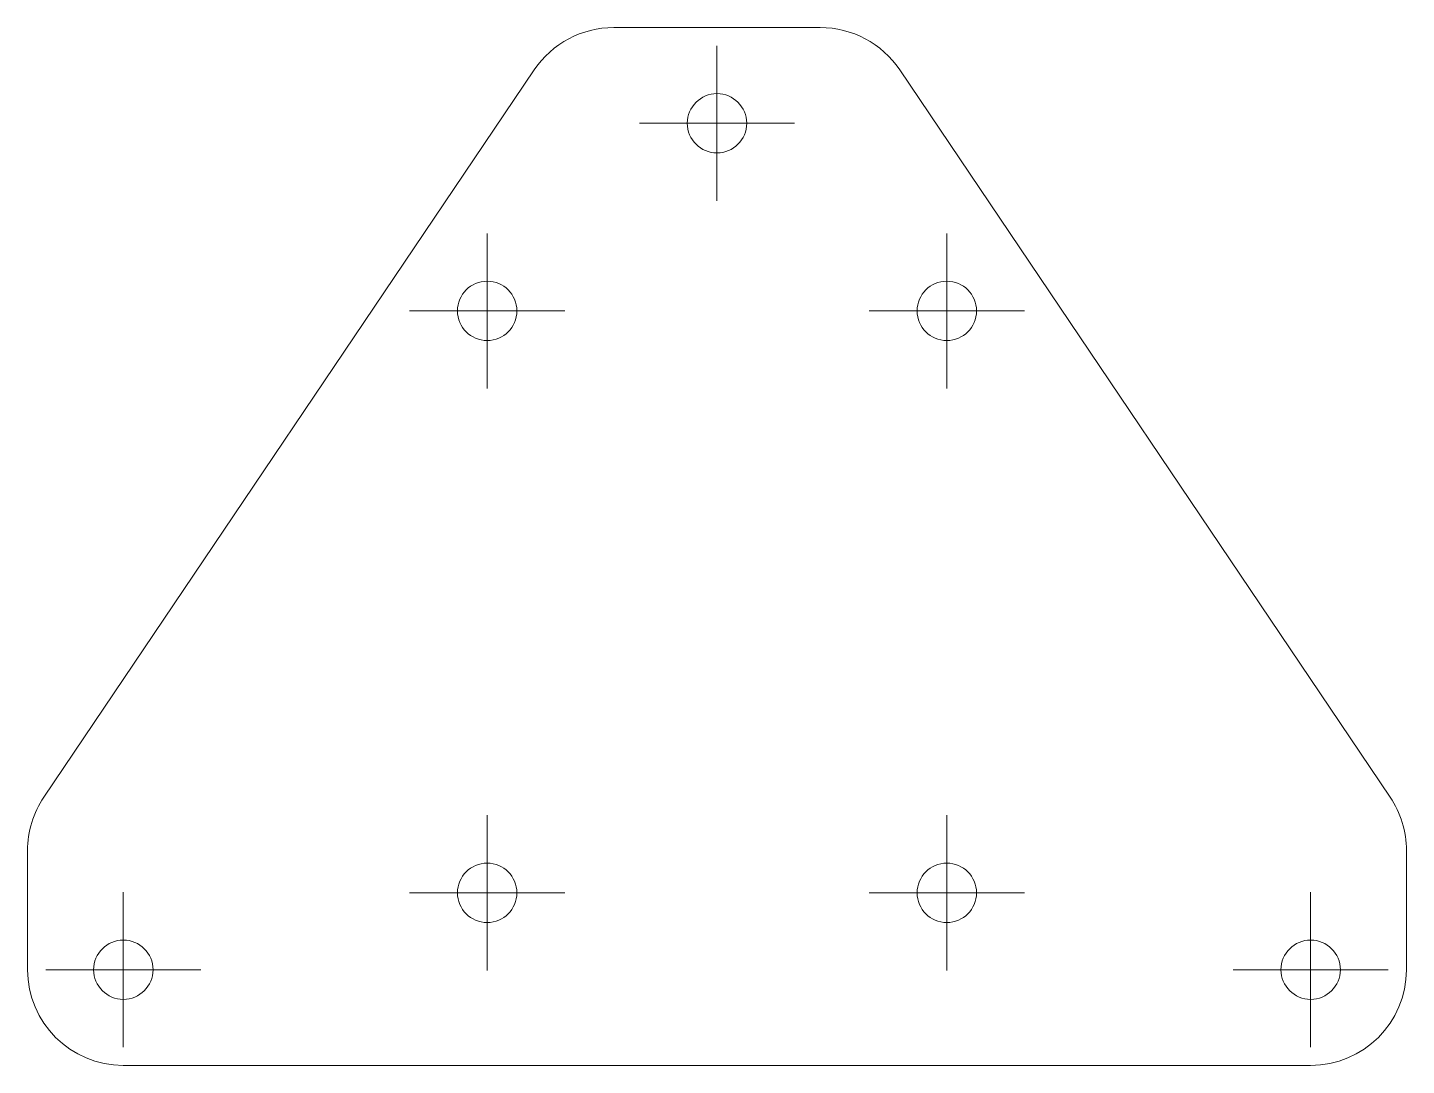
# Model space of a CAD drawing. Header units: millimetres. Extents: x 7.6 to 79.6, y 223 to 277.2.
import ezdxf

# ---------------------------------------------------------------- set-up
doc = ezdxf.new("R2010")
doc.units = ezdxf.units.MM

# ---------------------------------------------------------------- blocks, each defined once
blk = doc.blocks.new('SW_CENTERMARKSYMBOL_0')
at = {"color": 0, "linetype": 'Continuous', "lineweight": 0}
for p, q in [((0, 2.5), (0, 4.05)), ((0, 0), (0, 2.5)), ((-2.5, 0), (-4.05, 0)), ((0, 0), (-2.5, 0)), ((0, 0), (0, -2.5)), ((0, 0), (2.5, 0)), ((2.5, 0), (4.05, 0)), ((0, -2.5), (0, -4.05))]:
    blk.add_line(p, q, dxfattribs=at)
blk = doc.blocks.new('SW_CENTERMARKSYMBOL_1')
at = {"color": 0, "linetype": 'Continuous', "lineweight": 0}
for p, q in [((0, 2.5), (0, 4.05)), ((0, 0), (0, 2.5)), ((-2.5, 0), (-4.05, 0)), ((0, 0), (-2.5, 0)), ((0, 0), (0, -2.5)), ((0, 0), (2.5, 0)), ((2.5, 0), (4.05, 0)), ((0, -2.5), (0, -4.05))]:
    blk.add_line(p, q, dxfattribs=at)
blk = doc.blocks.new('SW_CENTERMARKSYMBOL_2')
at = {"color": 0, "linetype": 'Continuous', "lineweight": 0}
for p, q in [((0, 2.5), (0, 4.05)), ((0, 0), (0, 2.5)), ((-2.5, 0), (-4.05, 0)), ((0, 0), (-2.5, 0)), ((0, 0), (0, -2.5)), ((0, 0), (2.5, 0)), ((2.5, 0), (4.05, 0)), ((0, -2.5), (0, -4.05))]:
    blk.add_line(p, q, dxfattribs=at)
blk = doc.blocks.new('SW_CENTERMARKSYMBOL_3')
at = {"color": 0, "linetype": 'Continuous', "lineweight": 0}
for p, q in [((0, 2.5), (0, 4.05)), ((0, 0), (0, 2.5)), ((-2.5, 0), (-4.05, 0)), ((0, 0), (-2.5, 0)), ((0, 0), (0, -2.5)), ((0, 0), (2.5, 0)), ((2.5, 0), (4.05, 0)), ((0, -2.5), (0, -4.05))]:
    blk.add_line(p, q, dxfattribs=at)
blk = doc.blocks.new('SW_CENTERMARKSYMBOL_4')
at = {"color": 0, "linetype": 'Continuous', "lineweight": 0}
for p, q in [((0, 2.5), (0, 4.05)), ((0, 0), (0, 2.5)), ((-2.5, 0), (-4.05, 0)), ((0, 0), (-2.5, 0)), ((0, 0), (0, -2.5)), ((0, 0), (2.5, 0)), ((2.5, 0), (4.05, 0)), ((0, -2.5), (0, -4.05))]:
    blk.add_line(p, q, dxfattribs=at)
blk = doc.blocks.new('SW_CENTERMARKSYMBOL_5')
at = {"color": 0, "linetype": 'Continuous', "lineweight": 0}
for p, q in [((0, 2.5), (0, 4.05)), ((0, 0), (0, 2.5)), ((-2.5, 0), (-4.05, 0)), ((0, 0), (-2.5, 0)), ((0, 0), (0, -2.5)), ((0, 0), (2.5, 0)), ((2.5, 0), (4.05, 0)), ((0, -2.5), (0, -4.05))]:
    blk.add_line(p, q, dxfattribs=at)
blk = doc.blocks.new('SW_CENTERMARKSYMBOL_6')
at = {"color": 0, "linetype": 'Continuous', "lineweight": 0}
for p, q in [((0, 2.5), (0, 4.05)), ((0, 0), (0, 2.5)), ((-2.5, 0), (-4.05, 0)), ((0, 0), (-2.5, 0)), ((0, 0), (0, -2.5)), ((0, 0), (2.5, 0)), ((2.5, 0), (4.05, 0)), ((0, -2.5), (0, -4.05))]:
    blk.add_line(p, q, dxfattribs=at)

msp = doc.modelspace()

# ---------------------------------------------------------------- linework, layer by layer
at = {"color": 7, "linetype": 'Continuous', "lineweight": 15}
for p, q in [((48.976, 277.231), (38.187, 277.231)), ((34.041, 275.025), (8.435, 237.036)), ((78.727, 237.036), (53.122, 275.025)), ((7.581, 234.242), (7.581, 228.015)), ((79.581, 228.015), (79.581, 234.242)), ((12.581, 223.015), (74.581, 223.015))]:
    msp.add_line(p, q, dxfattribs=at)
for centre in [(43.581, 272.231), (31.581, 262.431), (55.581, 262.431), (31.581, 232.031), (55.581, 232.031), (12.581, 228.015), (74.581, 228.015)]:
    msp.add_circle(centre, 1.55, dxfattribs=at)
for centre, start, end in [((38.187, 272.231), 90, 146.01912), ((48.976, 272.231), 33.98088, 90), ((12.581, 234.242), 146.01912, 180), ((74.581, 234.242), 0, 33.98088), ((12.581, 228.015), 180, 270), ((74.581, 228.015), 270, 0)]:
    msp.add_arc(centre, 5, start, end, dxfattribs=at)

# ---------------------------------------------------------------- block references
at = {"color": 7, "linetype": 'Continuous', "lineweight": 0}
for name, p in [('SW_CENTERMARKSYMBOL_2', (43.581, 272.231)), ('SW_CENTERMARKSYMBOL_5', (31.581, 262.431)), ('SW_CENTERMARKSYMBOL_6', (55.581, 262.431)), ('SW_CENTERMARKSYMBOL_4', (31.581, 232.031)), ('SW_CENTERMARKSYMBOL_3', (55.581, 232.031)), ('SW_CENTERMARKSYMBOL_0', (12.581, 228.015)), ('SW_CENTERMARKSYMBOL_1', (74.581, 228.015))]:
    msp.add_blockref(name, p, dxfattribs=at)

doc.saveas('drawing.dxf')
